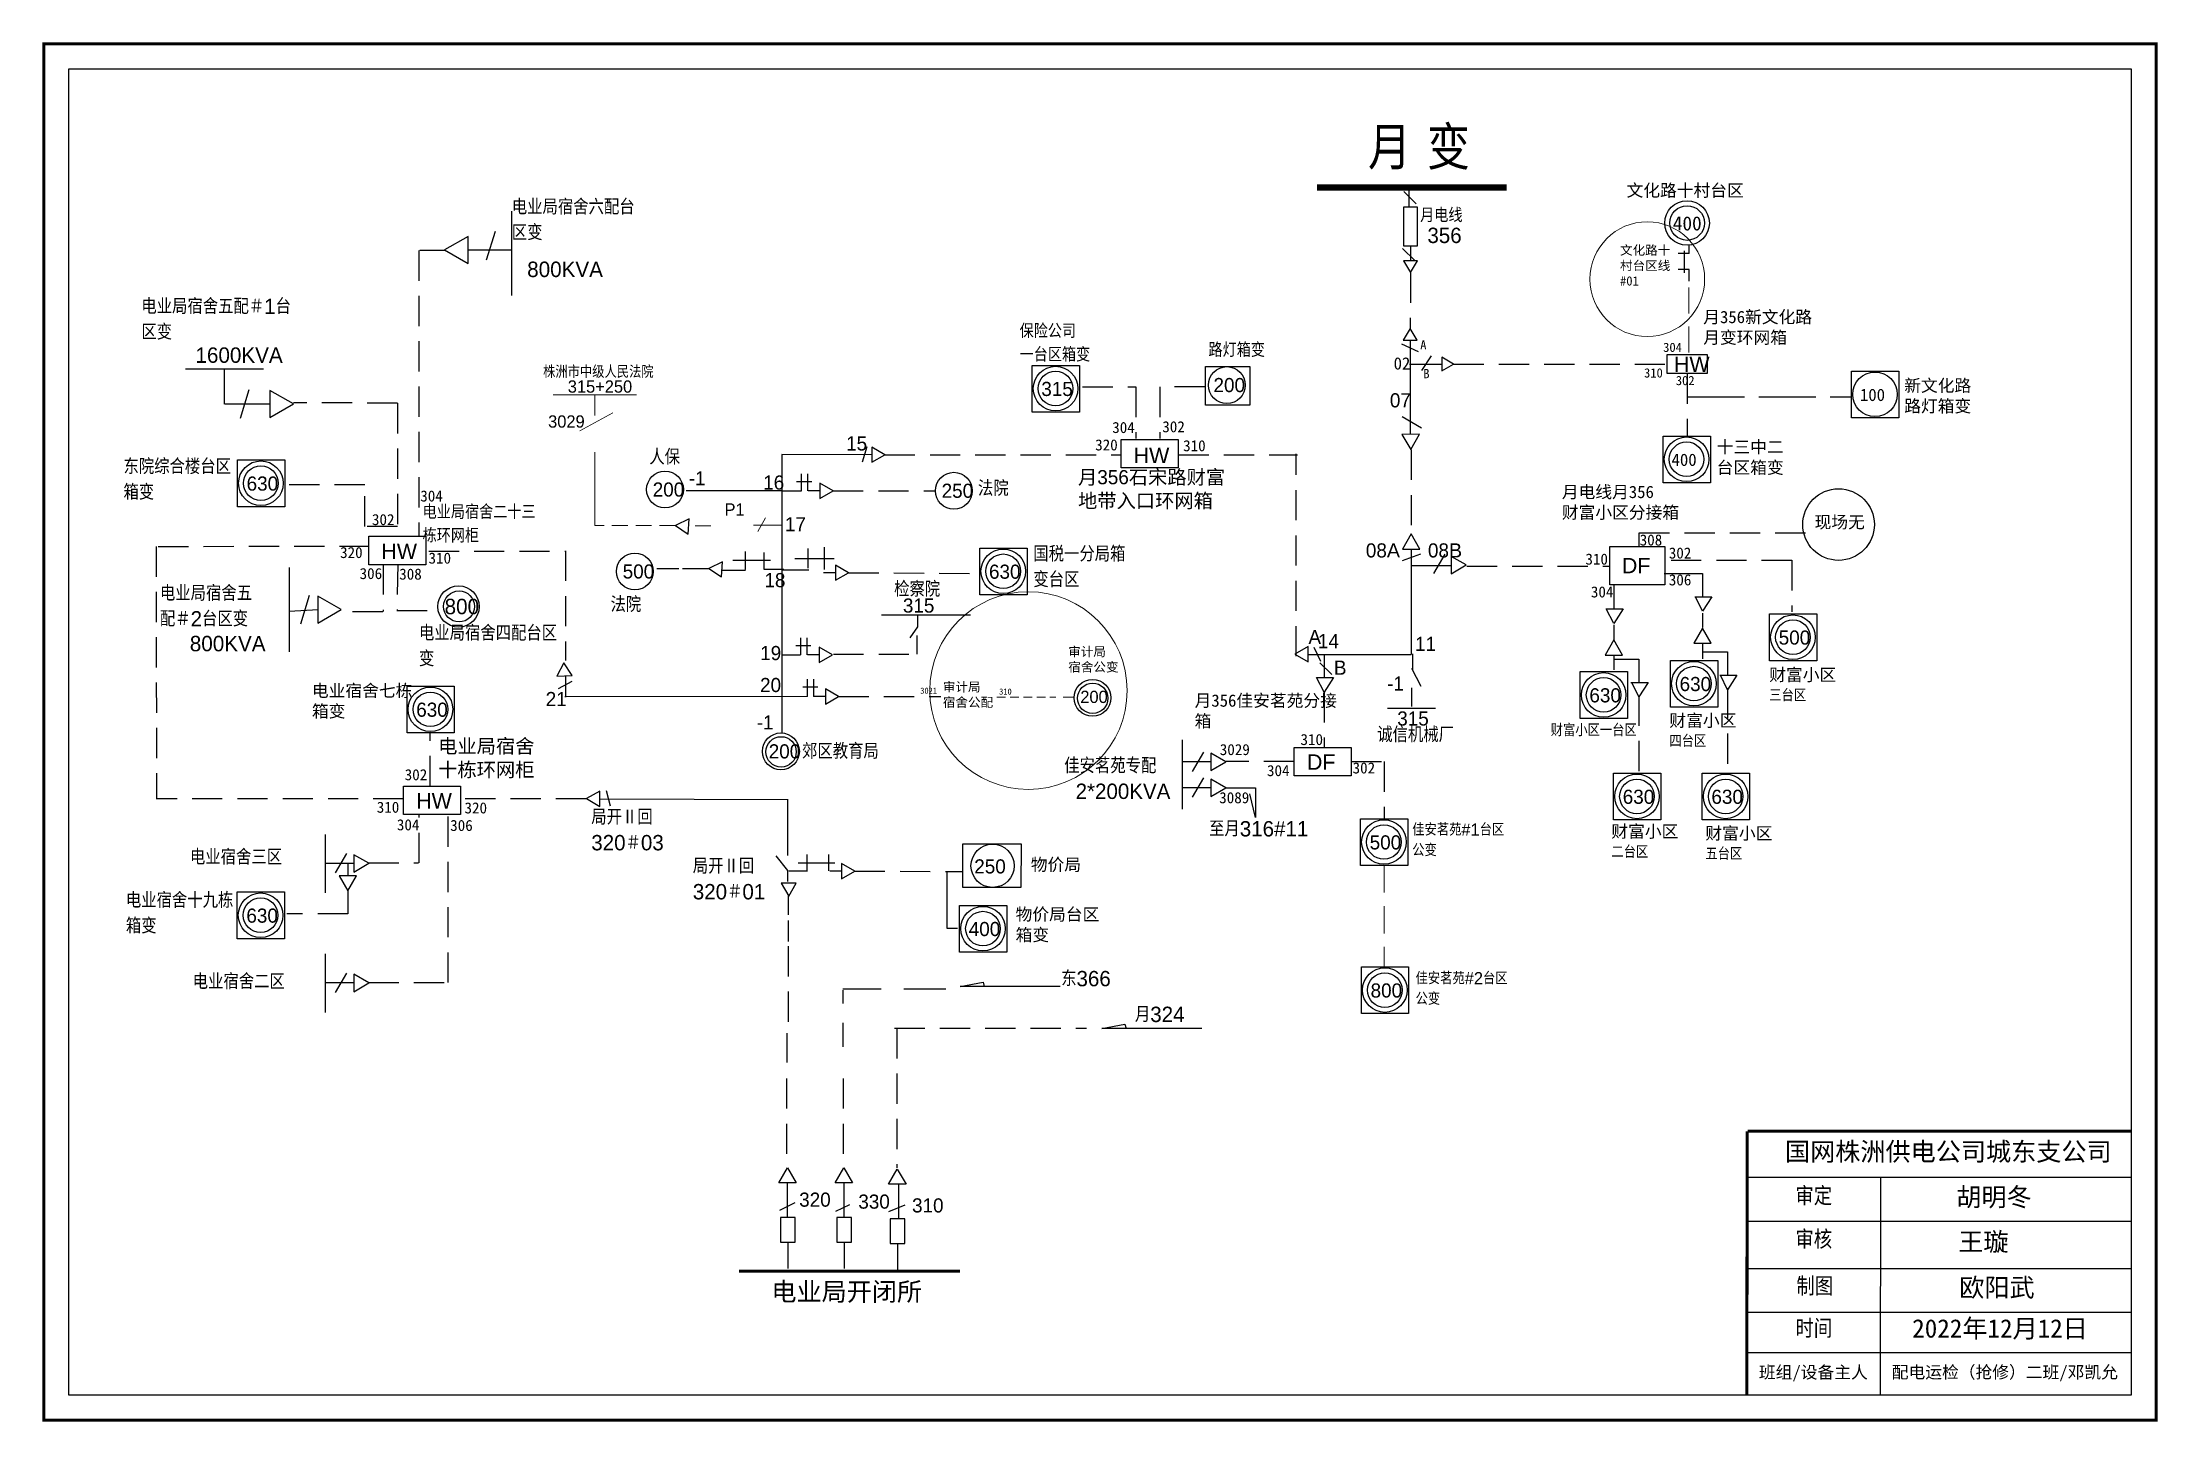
# Model space of a CAD drawing. Extents: x 0 to 344, y 0 to 224.
import ezdxf

# ---------------------------------------------------------------- set-up
doc = ezdxf.new("R2010")
doc.units = 0
doc.header["$LTSCALE"] = 0.774411
doc.linetypes.add('ACAD_ISO02W100', pattern=[15, 12, -3])
doc.linetypes.add('DASHED2', pattern=[9.525, 6.35, -3.175])
doc.layers.get('0').update_dxf_attribs({"linetype": 'CONTINUOUS'})
doc.layers.add('Layer2', color=1, linetype='CONTINUOUS')
doc.styles.add('hztxt_txtstyle_0.00_0_0', font='', dxfattribs={"bigfont": 'hztxt.shx'})
doc.styles.add('hztxt_txtstyle_2.00_0_0', font='', dxfattribs={"height": 2, "bigfont": 'hztxt.shx'})
doc.styles.add('hztxt_txtstyle_2.30_0_0', font='', dxfattribs={"height": 2.3, "bigfont": 'hztxt.shx'})
doc.styles.add('hztxt_txtstyle_200.00_0_0200', font='', dxfattribs={"height": 200, "bigfont": 'hztxt.shx'})
doc.styles.add('hztxt_txtstyle_4.54_0_0', font='', dxfattribs={"height": 4.538372, "bigfont": 'hztxt.shx'})
doc.styles.add('SimSun_txtstyle_1.50_0_0', font='simsun.ttc', dxfattribs={"height": 1.5})
doc.styles.get("Standard").update_dxf_attribs({"font": '', "height": 2.5})
doc.styles.add('仿宋_txtstyle_1.00_0_0', font='simsun.ttc', dxfattribs={"height": 1})
doc.styles.add('仿宋_txtstyle_1.50_0_0', font='simsun.ttc', dxfattribs={"height": 1.5})
doc.styles.add('仿宋_txtstyle_100.00_0_0100', font='simsun.ttc', dxfattribs={"height": 100})
doc.styles.add('字体', font='simkai_0.ttf', dxfattribs={"height": 2.5})
doc.styles.add('宋体_txtstyle_2.00_0_0', font='SIMSUN.TTC', dxfattribs={"height": 2})
doc.styles.add('宋体_txtstyle_2.30_0_0', font='SIMSUN.TTC', dxfattribs={"height": 2.3})
doc.styles.add('宋体_txtstyle_200.00_0_0200', font='SIMSUN.TTC', dxfattribs={"height": 200})
doc.styles.add('宋体_txtstyle_3.00_0_0', font='SIMSUN.TTC', dxfattribs={"height": 3})
doc.styles.get('hztxt_txtstyle_0.00_0_0').set_extended_font_data('hztxt')
doc.styles.get('hztxt_txtstyle_2.00_0_0').set_extended_font_data('hztxt')
doc.styles.get('hztxt_txtstyle_2.30_0_0').set_extended_font_data('hztxt')
doc.styles.get('hztxt_txtstyle_200.00_0_0200').set_extended_font_data('hztxt')
doc.styles.get('hztxt_txtstyle_4.54_0_0').set_extended_font_data('hztxt')
doc.styles.get('Standard').set_extended_font_data('SimSun')

msp = doc.modelspace()

# ---------------------------------------------------------------- linework, layer by layer
at = {"linetype": 'Continuous'}
for p, q in [((223.39, 197.93), (221.41, 199.91)), ((223.17, 188.7), (221.19, 190.68)), ((133.94, 158.37), (133.18, 155.89)), ((120.14, 151.21), (104.52, 151.21)), ((114.16, 138.39), (114.16, 141.33)), ((124.39, 138.62), (124.39, 141.82)), ((127.02, 138.39), (127.02, 142.05)), ((103.3, 138.52), (99.72, 138.52)), ((108.15, 138.52), (103.94, 138.52)), ((114.16, 138.26), (110.45, 138.26)), ((112.11, 139.92), (118.25, 139.92)), ((117.22, 138.39), (117.22, 141.2)), ((120.42, 138.39), (117.22, 138.39)), ((122.22, 140.22), (128.62, 140.22)), ((255.56, 135.8), (255.56, 132.02)), ((270.01, 137.72), (263.76, 137.72)), ((270.01, 137.77), (270.01, 133.99)), ((142.22, 129.09), (142.22, 130.9)), ((254.31, 132.02), (257.1, 132.02)), ((255.56, 129.65), (254.31, 132.02)), ((257.1, 132.02), (255.56, 129.65)), ((268.75, 133.99), (271.55, 133.99)), ((270.01, 131.62), (268.89, 133.99)), ((271.55, 133.99), (270.01, 131.62)), ((270.03, 131.33), (270.03, 128.95)), ((141.01, 127.27), (142.22, 129.09)), ((255.59, 129.4), (255.59, 127.03)), ((205.8, 124.59), (222.6, 124.59)), ((208.41, 124.59), (208.41, 120.82)), ((255.56, 124.49), (255.56, 122.11)), ((270.01, 126.24), (270.01, 123.87)), ((274.08, 124.96), (270.01, 124.96)), ((274.08, 124.99), (274.08, 121.22)), ((84.94, 117.66), (84.94, 121.07)), ((207.15, 120.82), (209.95, 120.82)), ((208.41, 118.44), (207.15, 120.82)), ((209.95, 120.82), (208.41, 118.44)), ((222.63, 122.36), (224.17, 119.41)), ((259.63, 123.78), (255.57, 123.78)), ((259.63, 123.81), (259.63, 120.04)), ((272.82, 121.22), (275.61, 121.22)), ((274.08, 118.84), (272.96, 121.22)), ((275.61, 121.22), (274.08, 118.84)), ((222.63, 119.17), (222.63, 116.1)), ((258.37, 120.04), (261.17, 120.04)), ((259.63, 117.67), (258.51, 120.04)), ((261.17, 120.04), (259.63, 117.67)), ((218.73, 115.85), (226.53, 115.85)), ((185.33, 99.39), (185.33, 110.7)), ((185.33, 107.15), (189.94, 107.15)), ((188.74, 108.71), (186.91, 105.56)), ((188.74, 104.5), (186.91, 101.35)), ((121.14, 100.92), (90.5, 101.06)), ((92.21, 99.88), (91.53, 102.39)), ((121.1, 91.89), (121.1, 100.86)), ((185.33, 102.94), (189.94, 102.94)), ((45.79, 85.78), (45.79, 95.31)), ((122.78, 90.69), (128.71, 90.69)), ((124.23, 89.36), (124.23, 92.02)), ((127.74, 89.36), (127.74, 92.02)), ((121.1, 87.64), (121.1, 89.47)), ((121.21, 89.37), (124.27, 89.37)), ((121.16, 82.23), (121.16, 85.5)), ((121.16, 77.88), (121.16, 81.27)), ((45.79, 66.33), (45.79, 75.86)), ((130.01, 70.16), (136.26, 70.16)), ((130.01, 69.96), (130.01, 67.78)), ((139.96, 70.16), (146.79, 70.16)), ((149.13, 70.56), (152.89, 71.28)), ((165.43, 70.56), (149.13, 70.56)), ((152.89, 71.28), (153.07, 70.56)), ((130.01, 64.66), (130.01, 60.76)), ((172.21, 63.7), (175.97, 64.41)), ((188.5, 63.7), (172.21, 63.7)), ((175.97, 64.41), (176.15, 63.7)), ((120.98, 38.58), (120.98, 32.99)), ((130.19, 38.58), (130.19, 32.99)), ((139.07, 38.36), (139.07, 32.76)), ((277.35, 39.5), (339.72, 39.5)), ((299, 39.49), (298.94, 4.03)), ((122.23, 35.36), (119.72, 34.11)), ((131.14, 35), (128.81, 33.93)), ((140.14, 34.96), (137.45, 33.89)), ((277.35, 32.39), (339.72, 32.39)), ((277.35, 24.64), (339.72, 24.64)), ((277.35, 17.54), (339.72, 17.54)), ((277.38, 11), (339.74, 11))]:
    msp.add_line(p, q, dxfattribs=at)
at = {"linetype": 'ACAD_ISO02W100'}
msp.add_line((222.25, 197.43), (222.25, 200.52), dxfattribs=at)
at = {"color": 7, "linetype": 'Continuous'}
for p, q in [((76.05, 196.73), (76.05, 182.98)), ((72.03, 188.82), (73.45, 193.47)), ((68.99, 190.45), (76.05, 190.45)), ((22.98, 171.06), (35.7, 171.06)), ((29.34, 165.33), (29.34, 171.06)), ((33.29, 167.66), (31.87, 163)), ((36.75, 165.33), (29.41, 165.33)), ((224.26, 161.44), (221.11, 163.27)), ((39.86, 138.74), (39.86, 124.99)), ((44.57, 131.85), (39.85, 131.56)), ((43.11, 134.18), (41.69, 129.52)), ((45.79, 90.63), (50.4, 90.63)), ((49.2, 92.19), (47.37, 89.04)), ((49.2, 72.74), (47.37, 69.59)), ((45.79, 71.18), (50.4, 71.18))]:
    msp.add_line(p, q, dxfattribs=at)
at = {"linetype": 'DASHED2'}
for p, q in [((60.96, 190.32), (60.96, 143.8)), ((61.12, 190.4), (65.29, 190.4)), ((57.5, 165.49), (40.59, 165.54)), ((57.5, 165.49), (57.5, 143.8)), ((52.17, 152.21), (39.46, 152.21)), ((52.17, 145.44), (52.17, 152.21)), ((57.5, 145.44), (52.17, 145.44)), ((18.2, 142.14), (18.26, 101.1)), ((18.55, 142.18), (52.84, 142.2)), ((62.61, 141.39), (84.84, 141.39)), ((84.85, 141.47), (84.85, 123.6)), ((259.72, 142.17), (259.72, 144.4)), ((259.72, 144.4), (286.85, 144.4)), ((55.17, 139.25), (55.17, 131.6)), ((57.54, 139.26), (57.45, 131.72)), ((284.57, 139.9), (263.93, 139.9)), ((284.57, 139.94), (284.56, 131.5)), ((55.11, 131.54), (48.5, 131.54)), ((57.4, 131.74), (63.99, 131.74)), ((208.41, 118.44), (208.41, 109.58)), ((259.63, 117.91), (259.63, 104.29)), ((274.08, 119.08), (274.08, 105.46)), ((62.81, 103.17), (62.81, 111.79)), ((203.53, 107.15), (192.47, 107.15)), ((212.81, 107.15), (218.16, 107.15)), ((218.16, 107.15), (218.16, 97.8)), ((58.49, 101.07), (18.21, 101.07)), ((88.22, 101.07), (67.76, 101.07)), ((192.4, 102.91), (197.25, 102.91)), ((197.25, 98.06), (196.29, 101.89)), ((197.25, 102.91), (197.25, 98.06)), ((61.05, 90.66), (61.05, 98.51)), ((65.75, 71.18), (65.75, 98.51)), ((52.82, 90.66), (60.95, 90.66)), ((49.43, 86.14), (49.43, 82.37)), ((49.43, 82.37), (39.51, 82.37)), ((121.16, 64.8), (121.16, 77.58)), ((52.82, 71.2), (65.55, 71.2)), ((138.46, 63.78), (169.69, 63.78)), ((138.83, 63.78), (138.83, 41.04)), ((120.87, 55.6), (120.87, 41.04)), ((130.09, 55.6), (130.09, 41.04))]:
    msp.add_line(p, q, dxfattribs=at)
at = {"color": 7, "linetype": 'DASHED2', "lineweight": 0, "ltscale": 0.856223}
msp.add_line((267.82, 184.28), (267.82, 173.41), dxfattribs=at)
for p, q in [((222.42, 175.72), (222.42, 160.42)), ((120.11, 157.12), (120.11, 111.82)), ((134.73, 157.09), (120.12, 157.12)), ((120.11, 151.23), (123.3, 151.23)), ((126.3, 151.23), (124.37, 151.23)), ((120.11, 138.35), (124.48, 138.34)), ((128.82, 137.9), (126.89, 137.9)), ((136.31, 131.03), (150.81, 131.03)), ((142.15, 124.64), (142.15, 127.7)), ((206.74, 125.77), (207.83, 123.49)), ((207.71, 123.22), (209.68, 121.33)), ((85.88, 120.2), (83.67, 119)), ((121.1, 89.42), (119.18, 91.83)), ((129.82, 89.31), (127.89, 89.31)), ((120.96, 58.2), (120.96, 62.95)), ((121.07, 28.95), (121.07, 24.66)), ((130.23, 28.95), (130.23, 24.66)), ((138.95, 28.73), (138.95, 24.43))]:
    msp.add_line(p, q)
at = {"color": 7, "linetype": 'Continuous', "lineweight": 0, "ltscale": 2.429254}
for p, q in [((82.84, 166.82), (96.44, 166.82)), ((92.55, 163.91), (87.21, 160.99))]:
    msp.add_line(p, q, dxfattribs=at)
at = {"color": 7, "linetype": 'DASHED2', "lineweight": 0, "ltscale": 2.429254}
msp.add_line((89.66, 145.58), (89.66, 166.83), dxfattribs=at)
at = {"color": 7, "linetype": 'DASHED2'}
for p, q in [((169.08, 168.15), (177.75, 168.15)), ((177.75, 168.15), (177.75, 159.72)), ((181.66, 168.15), (181.66, 159.72)), ((188.97, 168.13), (181.66, 168.15)), ((136.85, 157.1), (175.3, 157.1)), ((184.7, 157.1), (204.07, 157.1)), ((203.85, 124.3), (203.85, 157.26)), ((222.58, 157.9), (222.58, 144.16)), ((128.45, 151.23), (145.11, 151.23)), ((130.97, 137.9), (152.35, 137.76)), ((231.65, 138.98), (254.94, 138.98)), ((128.5, 124.64), (142.15, 124.64)), ((129.35, 117.75), (146.01, 117.75)), ((131.97, 89.31), (149.58, 89.29))]:
    msp.add_line(p, q, dxfattribs=at)
at = {"color": 7, "linetype": 'ACAD_ISO02W100'}
msp.add_line((267.59, 166.5), (294.22, 166.5), dxfattribs=at)
at = {"color": 7, "linetype": 'ByBlock', "ltscale": 2}
for p, q in [((122.5, 152.75), (124.96, 152.75)), ((123.29, 151.22), (123.29, 154)), ((124.33, 151.22), (124.33, 154)), ((122.38, 126.04), (124.84, 126.04)), ((123.17, 124.51), (123.17, 127.29)), ((124.21, 124.51), (124.21, 127.3)), ((123.5, 119.3), (125.95, 119.3)), ((124.29, 117.77), (124.29, 120.55)), ((125.32, 117.77), (125.32, 120.55))]:
    msp.add_line(p, q, dxfattribs=at)
at = {"color": 7, "linetype": 'DASHED2', "lineweight": 0, "ltscale": 0.524719}
for p, q in [((102.76, 145.58), (89.66, 145.58)), ((108.54, 145.53), (105.03, 145.53)), ((117.42, 146.84), (116, 144.27))]:
    msp.add_line(p, q, dxfattribs=at)
at = {"color": 7, "linetype": 'DASHED2', "lineweight": 0, "ltscale": 0.944494}
msp.add_line((120.11, 145.61), (114.17, 145.61), dxfattribs=at)
at = {"color": 0, "linetype": 'Continuous'}
for p, q in [((222.6, 141.68), (222.6, 124.56)), ((224.08, 140.93), (221.1, 139.81)), ((222.64, 139.07), (229.18, 139.07)), ((228.06, 140.89), (226.23, 137.74)), ((222.77, 124.68), (222.77, 122.09)), ((49.43, 90.63), (49.43, 88.57)), ((146.95, 89.16), (146.95, 80.03)), ((146.95, 80.03), (148.68, 80.03))]:
    msp.add_line(p, q, dxfattribs=at)
at = {"linetype": 'ByBlock'}
for p, q in [((120.26, 124.52), (123.16, 124.52)), ((126.19, 124.52), (124.26, 124.52)), ((84.76, 117.76), (124.26, 117.78)), ((127.2, 117.75), (125.27, 117.75))]:
    msp.add_line(p, q, dxfattribs=at)
at = {"color": 7, "linetype": 'DASHED2', "lineweight": 0, "ltscale": 0.293609}
msp.add_line((155.1, 117.65), (164.72, 117.65), dxfattribs=at)
at = {"color": 7, "linetype": 'Continuous', "lineweight": 0, "ltscale": 0.163116}
msp.add_line((165.89, 117.63), (167.7, 117.63), dxfattribs=at)
at = {"color": 7, "linetype": 'DASHED2', "lineweight": 0, "ltscale": 0.899276}
msp.add_line((218.18, 90.25), (218.18, 73.74), dxfattribs=at)
at = {"linetype": 'Continuous', "const_width": 0.5}
msp.add_lwpolyline([(-0.08, 223.95), (343.89, 223.95), (343.89, -0.01), (-0.08, -0.01)], close=True, dxfattribs=at)
at = {"linetype": 'Continuous'}
for points in [[(3.97, 219.91), (339.85, 219.91), (339.85, 4.03), (3.97, 4.03)], [(264.27, 170.29), (264.27, 173.41), (270.76, 173.41), (270.76, 170.29)], [(149.58, 93.76), (159.05, 93.76), (159.01, 86.66), (149.58, 86.66)]]:
    msp.add_lwpolyline(points, close=True, dxfattribs=at)
for points, const_width in [([(207.22, 200.57), (238.11, 200.57)], 1), ([(277.31, 47), (277.23, 4.03)], 0.5), ([(277.35, 47), (339.72, 47)], 0.5)]:
    msp.add_lwpolyline(points, dxfattribs=dict(at, const_width=const_width))
at = {"linetype": 'ACAD_ISO02W100'}
msp.add_lwpolyline([(223.57, 191.04), (221.37, 191.04), (221.37, 197.43), (223.57, 197.43)], close=True, dxfattribs=at)
for points in [[(65.19, 190.42), (69, 188.22), (69, 192.62)], [(40.55, 165.35), (36.74, 167.55), (36.74, 163.16)], [(222.53, 157.96), (223.92, 160.43), (221.08, 160.4)], [(136.89, 157.1), (134.74, 158.34), (134.74, 155.86)], [(128.45, 151.23), (126.3, 152.47), (126.3, 149.99)], [(102.76, 145.58), (104.82, 144.19), (105, 146.66)], [(108.2, 138.59), (110.26, 137.2), (110.43, 139.67)], [(130.97, 137.9), (128.82, 139.14), (128.82, 136.66)], [(48.36, 131.88), (44.56, 134.07), (44.56, 129.68)], [(270.01, 128.87), (268.59, 126.42), (271.43, 126.42)], [(128.34, 124.52), (126.19, 125.77), (126.19, 123.28)], [(203.64, 124.63), (205.79, 123.39), (205.79, 125.87)], [(255.57, 126.95), (254.15, 124.49), (256.98, 124.49)], [(84.59, 123.25), (83.46, 121.04), (85.94, 121.16)], [(129.35, 117.75), (127.2, 118.99), (127.2, 116.51)], [(192.4, 107.12), (189.96, 108.52), (189.96, 105.68)], [(192.4, 102.91), (189.96, 104.31), (189.96, 101.47)], [(88.31, 101.13), (90.47, 99.86), (90.47, 102.34)], [(214.34, 97.86), (222.01, 97.86), (222.01, 90.25), (214.34, 90.25)], [(52.85, 90.6), (50.42, 92), (50.41, 89.16)], [(131.97, 89.31), (129.82, 90.55), (129.82, 88.07)], [(49.44, 86.13), (50.84, 88.57), (47.99, 88.57)], [(121.21, 85.24), (122.45, 87.38), (119.97, 87.38)], [(52.85, 71.15), (50.42, 72.55), (50.41, 69.71)], [(214.49, 73.75), (222.17, 73.75), (222.17, 66.14), (214.49, 66.14)], [(121.02, 41.06), (122.44, 38.6), (119.6, 38.6)], [(130.19, 41.06), (131.6, 38.6), (128.77, 38.6)], [(138.9, 40.83), (140.32, 38.38), (137.49, 38.38)], [(119.87, 28.95), (122.27, 28.95), (122.27, 32.95), (119.87, 32.95)], [(129.03, 28.95), (131.43, 28.95), (131.43, 32.95), (129.03, 32.95)], [(137.75, 28.73), (140.15, 28.73), (140.15, 32.73), (137.75, 32.73)]]:
    msp.add_lwpolyline(points, close=True)
at = {"color": 7}
for points in [[(222.47, 191.04), (222.47, 188.67)], [(267.84, 189.82), (266.07, 189.82)], [(267.05, 190.26), (267.05, 186.69)], [(267.84, 189.83), (267.84, 191.25)], [(267.83, 187.21), (266.05, 187.21)], [(267.83, 185.35), (267.83, 187.21)], [(220.98, 175.15), (223.72, 173.91)]]:
    msp.add_lwpolyline(points, dxfattribs=at)
at = {"color": 7, "linetype": 'Continuous'}
for points in [[(222.47, 186.73), (223.59, 188.67), (221.35, 188.67)], [(222.42, 177.66), (221.3, 175.72), (223.54, 175.72)], [(229.49, 171.85), (227.55, 172.97), (227.55, 170.73)]]:
    msp.add_lwpolyline(points, close=True, dxfattribs=at)
at = {"color": 7, "linetype": 'DASHED2'}
for points in [[(222.47, 186.73), (222.42, 177.66)], [(229.49, 171.85), (264.27, 171.85)], [(267.51, 170.29), (267.51, 160.09)]]:
    msp.add_lwpolyline(points, dxfattribs=at)
at = {"color": 7, "linetype": 'Continuous'}
for points in [[(224.34, 170.79), (225.9, 173.17)], [(222.28, 171.85), (227.55, 171.85)]]:
    msp.add_lwpolyline(points, dxfattribs=at)
at = {"color": 0}
for points in [[(160.87, 171.64), (168.55, 171.64), (168.55, 164.03), (160.87, 164.03)], [(294.31, 170.71), (301.99, 170.71), (301.99, 163.09), (294.31, 163.09)], [(263.63, 160.13), (271.31, 160.13), (271.31, 152.52), (263.63, 152.52)], [(31.46, 156.24), (39.14, 156.24), (39.14, 148.63), (31.46, 148.63)], [(152.35, 141.9), (160.02, 141.9), (160.02, 134.29), (152.35, 134.29)], [(222.56, 144.2), (221.17, 141.73), (224.01, 141.75)], [(231.54, 139.15), (229.07, 140.55), (229.1, 137.71)], [(280.95, 131.19), (288.63, 131.19), (288.63, 123.57), (280.95, 123.57)], [(250.12, 121.79), (257.8, 121.79), (257.8, 114.18), (250.12, 114.18)], [(264.81, 123.62), (272.49, 123.62), (272.49, 116.01), (264.81, 116.01)], [(59.08, 119.44), (66.75, 119.44), (66.75, 111.83), (59.08, 111.83)], [(255.55, 105.27), (263.23, 105.27), (263.23, 97.66), (255.55, 97.66)], [(269.99, 105.27), (277.67, 105.27), (277.67, 97.66), (269.99, 97.66)], [(31.42, 85.94), (39.1, 85.94), (39.1, 78.32), (31.42, 78.32)], [(149.05, 83.76), (156.73, 83.76), (156.73, 76.14), (149.05, 76.14)]]:
    msp.add_lwpolyline(points, close=True, dxfattribs=at)
at = {"color": 7, "linetype": 'ByBlock', "ltscale": 2}
msp.add_lwpolyline([(189.09, 171.46), (196.32, 171.46), (196.32, 165.18), (189.09, 165.18)], close=True, dxfattribs=at)
at = {"color": 0, "linetype": 'ByBlock', "ltscale": 2}
for points in [[(184.62, 154.95), (175.35, 154.95), (175.35, 159.59), (184.62, 159.59)], [(62.11, 139.2), (52.84, 139.2), (52.84, 143.84), (62.11, 143.84)], [(67.76, 98.52), (58.49, 98.52), (58.49, 103.15), (67.76, 103.15)]]:
    msp.add_lwpolyline(points, close=True, dxfattribs=at)
at = {"color": 7, "ltscale": 2}
msp.add_lwpolyline([(254.94, 142.18), (263.87, 142.18), (263.87, 135.9), (254.94, 135.9)], close=True, dxfattribs=at)
at = {"linetype": 'ByBlock', "ltscale": 2}
msp.add_lwpolyline([(212.81, 104.83), (203.53, 104.83), (203.53, 109.47), (212.81, 109.47)], close=True, dxfattribs=at)
at = {"const_width": 0.5}
msp.add_lwpolyline([(113.12, 24.22), (149.09, 24.22)], dxfattribs=at)
at = {"color": 0}
for centre, radius in [((267.51, 194.8), 3.63), ((267.51, 194.8), 2.82), ((164.67, 167.86), 3.63), ((164.67, 167.86), 2.82), ((298.11, 166.92), 3.63), ((267.43, 156.35), 3.63), ((267.43, 156.35), 2.82), ((35.26, 152.46), 3.63), ((35.26, 152.46), 2.82), ((156.15, 138.12), 3.63), ((156.15, 138.12), 2.82), ((284.75, 127.4), 3.63), ((284.75, 127.4), 2.82), ((253.92, 118), 3.63), ((253.92, 118), 2.82), ((268.61, 119.84), 3.63), ((268.61, 119.84), 2.82), ((62.88, 115.66), 3.63), ((62.88, 115.66), 2.82), ((259.35, 101.49), 3.63), ((259.35, 101.49), 2.82), ((273.79, 101.49), 3.63), ((273.79, 101.49), 2.82), ((35.22, 82.15), 3.63), ((35.22, 82.15), 2.82), ((152.85, 79.97), 3.63), ((152.85, 79.97), 2.82)]:
    msp.add_circle(centre, radius, dxfattribs=at)
at = {"color": 20, "linetype": 'Continuous', "lineweight": 0, "ltscale": 1.057406, "true_color": 0xef4810}
msp.add_circle((261.03, 185.66), 9.34, dxfattribs=at)
at = {"color": 7, "linetype": 'ByBlock'}
msp.add_circle((192.57, 168.43), 3, dxfattribs=at)
for centre, radius in [((101.07, 151.43), 3), ((148.11, 151.23), 3), ((96.17, 138.1), 3), ((170.69, 117.54), 3), ((119.95, 108.82), 3), ((218.14, 94.07), 3.63), ((218.14, 94.07), 2.82), ((154.42, 90.2), 3.52), ((218.29, 69.97), 3.63), ((218.29, 69.97), 2.82)]:
    msp.add_circle(centre, radius)
at = {"color": 1}
msp.add_circle((292.18, 145.73), 5.83, dxfattribs=at)
at = {"color": 7, "linetype": 'Continuous'}
for centre, radius in [((67.45, 132.39), 3.36), ((67.53, 132.41), 2.52)]:
    msp.add_circle(centre, radius, dxfattribs=at)
at = {"color": 12, "linetype": 'Continuous', "lineweight": 0, "ltscale": 1.079058, "true_color": 0xc00000}
msp.add_circle((160.25, 118.71), 16.08, dxfattribs=at)
at = {"linetype": 'Continuous'}
for centre in [(170.72, 117.46), (119.98, 108.74)]:
    msp.add_circle(centre, 2.47, dxfattribs=at)

# ---------------------------------------------------------------- texts
at = {"linetype": 'Continuous', "attachment_point": 1}
for s, insert, char_height, width, style in [('月 变', (215.54, 210.49), 7, 27.4955, 'hztxt_txtstyle_0.00_0_0'), ('月电线', (224.04, 197.23), 2.3, 9.7122, 'hztxt_txtstyle_0.00_0_0'), ('356', (225.22, 194.04), 2.5, 5.6554, 'hztxt_txtstyle_0.00_0_0'), ('保险公司^M^J一台区箱变', (158.81, 178.38), 2.3, 23.8323, 'hztxt_txtstyle_2.30_0_0'), ('路灯箱变', (189.57, 175.3), 2.3, 23.8323, 'hztxt_txtstyle_0.00_0_0'), ('{\\fSimSun|b0|i0|c134|p2;月}356{\\fSimSun|b0|i0|c134|p2;石宋路财富地带入口环网箱}', (168.33, 154.59), 2.3, 26.6381, 'hztxt_txtstyle_0.00_0_0'), ('月电线月356^M^J财富小区分接箱', (247.11, 152.04), 2, 23.8323, '宋体_txtstyle_2.00_0_0'), ('电业局宿舍二十三栋环网柜', (61.6, 148.93), 2.3, 19.0901, 'hztxt_txtstyle_0.00_0_0'), ('月356佳安茗苑分接箱', (187.31, 118.09), 2, 23.8323, '宋体_txtstyle_2.00_0_0'), ('电业局宿舍十栋环网柜', (64.13, 110.82), 2.3, 16.6051, '宋体_txtstyle_2.30_0_0'), ('佳安茗苑#1台区公变', (222.76, 97.09), 2, 15.1647, 'hztxt_txtstyle_0.00_0_0'), ('东366', (165.58, 73.09), 2.5, 14.6805, 'hztxt_txtstyle_0.00_0_0'), ('佳安茗苑#2台区公变', (223.3, 72.9), 2, 15.1647, 'hztxt_txtstyle_0.00_0_0'), ('月324', (177.59, 67.27), 2.5, 14.6805, 'hztxt_txtstyle_0.00_0_0'), ('国网株洲供电公司城东支公司', (283.45, 45.19), 3, 82.0179, '宋体_txtstyle_3.00_0_0'), ('审定', (285.14, 37.94), 3, 23.4615, 'hztxt_txtstyle_0.00_0_0'), ('胡明冬', (311.35, 37.8), 3, 23.4615, '宋体_txtstyle_3.00_0_0'), ('审核', (285.14, 30.87), 3, 23.4615, 'hztxt_txtstyle_0.00_0_0'), ('王璇', (311.67, 30.52), 3, 33.0539, '宋体_txtstyle_3.00_0_0'), ('制图', (285.31, 23.25), 3, 23.4615, 'hztxt_txtstyle_0.00_0_0'), ('欧阳武', (311.83, 23.08), 3, 72.9333, '宋体_txtstyle_3.00_0_0'), ('时间', (285.14, 16.37), 3, 23.4615, 'hztxt_txtstyle_0.00_0_0'), ('2022年12月12日', (304.17, 16.41), 3, 33.386, '宋体_txtstyle_3.00_0_0')]:
    msp.add_mtext(s, dxfattribs=dict(at, insert=insert, char_height=char_height, width=width, style=style))
at = {"attachment_point": 1}
for s, insert, char_height, width, style in [('电业局宿舍六配台区变', (76.13, 198.68), 2.5, 22.0028, 'hztxt_txtstyle_0.00_0_0'), ('{\\f\uffbfﾬￌﾣﾤ_GB2312|b0|i0|c134|p49;800KVA}', (78.63, 188.52), 2.5137, 5.2871, 'hztxt_txtstyle_0.00_0_0'), ('电业局宿舍五配＃1台区变', (15.8, 182.49), 2.5, 25.4348, 'hztxt_txtstyle_0.00_0_0'), ('{\\fSimSun|b0|i0|c134|p2;A}', (224.05, 175.72), 1.5, 17.8922, 'hztxt_txtstyle_0.00_0_0'), ('{\\f\uffbfﾬￌﾣﾤ_GB2312|b0|i0|c134|p49;1600KVA}', (24.61, 174.56), 2.5137, 5.2871, 'hztxt_txtstyle_0.00_0_0'), ('{\\fSimSun|b0|i0|c134|p2;02}', (219.72, 172.95), 2, 17.8922, 'hztxt_txtstyle_0.00_0_0'), ('{\\fSimSun|b0|i0|c134|p2;B}', (224.55, 171.04), 1.5, 17.8922, 'hztxt_txtstyle_0.00_0_0'), ('07', (219.11, 167.1), 2.3, 17.8922, 'hztxt_txtstyle_0.00_0_0'), ('{\\fSimSun|b0|i0|c134|p2;100}', (295.66, 167.84), 2, 17.8922, 'hztxt_txtstyle_0.00_0_0'), ('15', (130.56, 160.08), 2.3, 4.8377, 'hztxt_txtstyle_0.00_0_0'), ('东院综合楼台区箱变', (12.89, 156.43), 2.5, 17.9333, 'hztxt_txtstyle_0.00_0_0'), ('人保', (98.52, 157.98), 2.5, 16.4292, 'hztxt_txtstyle_0.00_0_0'), ('{\\fSimSun|b0|i0|c134|p2;400}', (264.98, 157.27), 2, 17.8922, 'hztxt_txtstyle_0.00_0_0'), ('200', (99.07, 152.58), 2.3, 4.8377, 'hztxt_txtstyle_0.00_0_0'), ('-1', (104.94, 154.41), 2.3, 4.8377, 'hztxt_txtstyle_0.00_0_0'), ('16', (117.06, 153.72), 2.3, 4.8377, 'hztxt_txtstyle_0.00_0_0'), ('250', (146.12, 152.38), 2.3, 4.8377, 'hztxt_txtstyle_0.00_0_0'), ('法院', (152.03, 152.88), 2.5, 16.4292, 'hztxt_txtstyle_0.00_0_0'), ('17', (120.6, 146.93), 2.3, 4.8377, 'hztxt_txtstyle_2.30_0_0'), ('国税一分局箱变台区', (161.05, 142.2), 2.5, 16.4292, 'hztxt_txtstyle_0.00_0_0'), ('500', (94.18, 139.25), 2.3, 4.8377, 'hztxt_txtstyle_0.00_0_0'), ('18', (117.26, 137.84), 2.3, 4.8377, 'hztxt_txtstyle_0.00_0_0'), ('电业局宿舍五\\P配＃2台区变', (18.82, 135.81), 2.5, 25.4489, 'hztxt_txtstyle_0.00_0_0'), ('检察院', (138.38, 136.47), 2.5, 16.4292, 'hztxt_txtstyle_0.00_0_0'), ('800', (65.18, 133.65), 2.514, 5.2871, 'hztxt_txtstyle_0.00_0_0'), ('法院', (92.2, 133.98), 2.5, 16.4292, 'hztxt_txtstyle_0.00_0_0'), ('315', (139.81, 133.7), 2.3, 4.8377, 'hztxt_txtstyle_0.00_0_0'), ('{\\f\uffbfﾬￌﾣﾤ_GB2312|b0|i0|c134|p49;800KVA}', (23.69, 127.62), 2.5137, 5.2871, 'hztxt_txtstyle_0.00_0_0'), ('电业局宿舍四配台区变', (61, 129.32), 2.5, 22.5163, 'hztxt_txtstyle_0.00_0_0'), ('A', (205.85, 128.58), 2.3, 5.7626, 'hztxt_txtstyle_4.54_0_0'), ('14', (207.39, 127.91), 2.3, 4.8377, 'hztxt_txtstyle_0.00_0_0'), ('19', (116.57, 125.97), 2.3, 4.8377, 'hztxt_txtstyle_0.00_0_0'), ('20', (116.55, 120.77), 2.3, 6.7149, 'hztxt_txtstyle_0.00_0_0'), ('B', (210, 123.59), 2.3, 4.8377, 'hztxt_txtstyle_0.00_0_0'), ('-1', (218.66, 121.02), 2.3, 4.8377, 'hztxt_txtstyle_0.00_0_0'), ('{\\fSimSun|b0|i0|c134|p2;电业宿舍七栋箱变}', (43.57, 119.7), 2, 16.6316, 'hztxt_txtstyle_2.00_0_0'), ('21', (81.64, 118.48), 2.3, 18.0596, 'hztxt_txtstyle_0.00_0_0'), ('200', (168.7, 118.69), 2, 4.8377, 'hztxt_txtstyle_2.00_0_0'), ('-1', (116.01, 114.68), 2.3, 6.7149, 'hztxt_txtstyle_0.00_0_0'), ('315', (220.31, 115.32), 2.3, 4.8377, 'hztxt_txtstyle_0.00_0_0'), ('郊区教育局', (123.39, 110.1), 2.5, 25.0302, 'hztxt_txtstyle_0.00_0_0'), ('{\\fSimSun|b0|i0|c134|p32;310}', (204.55, 111.65), 1.8, 4.8377, 'hztxt_txtstyle_0.00_0_0'), ('诚信机械厂', (217.05, 112.8), 2.5, 20.2122, 'hztxt_txtstyle_0.00_0_0'), ('200', (117.96, 109.97), 2.3, 4.8377, 'hztxt_txtstyle_0.00_0_0'), ('{\\C7;佳安茗苑专配\\P  2*200KVA}', (166.08, 107.74), 2.5, 25.2726, 'hztxt_txtstyle_0.00_0_0'), ('{\\fSimSun|b0|i0|c134|p32;3029}', (191.41, 110.01), 1.8, 4.8377, 'hztxt_txtstyle_0.00_0_0'), ('{\\fArial|b0|i0|c0|p32;DF}', (205.6, 108.33), 2.5, 4.8377, 'hztxt_txtstyle_0.00_0_0'), ('{\\fSimSun|b0|i0|c134|p32;302}', (213.04, 107.02), 1.8, 4.8377, 'hztxt_txtstyle_0.00_0_0'), ('{\\fSimSun|b0|i0|c134|p32;304}', (199.1, 106.59), 1.8, 4.8377, 'hztxt_txtstyle_0.00_0_0'), ('{\\fSimSun|b0|i0|c134|p32;3089}', (191.32, 102.18), 1.8, 4.8377, 'hztxt_txtstyle_0.00_0_0'), ('局开Ⅱ回320＃03', (89.07, 99.38), 2.5, 15.4849, 'hztxt_txtstyle_0.00_0_0'), ('至月316#11', (189.67, 97.47), 2.5, 18.7504, 'hztxt_txtstyle_0.00_0_0'), ('电业宿舍三区', (23.71, 92.87), 2.5, 27.1022, 'hztxt_txtstyle_0.00_0_0'), ('500', (215.82, 95.16), 2.3, 4.8377, 'hztxt_txtstyle_0.00_0_0'), ('局开Ⅱ回\\P320＃01', (105.6, 91.4), 2.5, 20.2924, 'hztxt_txtstyle_0.00_0_0'), ('250', (151.43, 91.25), 2.3, 4.8377, 'hztxt_txtstyle_0.00_0_0'), ('物价局', (160.64, 91.39), 2, 16.4292, '宋体_txtstyle_2.00_0_0'), ('电业宿舍十九栋箱变', (13.28, 85.85), 2.5, 17.6352, 'hztxt_txtstyle_0.00_0_0'), ('{\\fSimSun|b0|i0|c134|p2;物价局台区箱变}', (158.16, 83.3), 2, 14.6614, '宋体_txtstyle_2.00_0_0'), ('电业宿舍二区', (24.16, 72.62), 2.5, 25.2726, 'hztxt_txtstyle_0.00_0_0'), ('800', (215.97, 71.06), 2.3, 4.8377, 'hztxt_txtstyle_0.00_0_0'), ('320', (122.92, 37.02), 2.3, 4.8377, 'hztxt_txtstyle_0.00_0_0'), ('330', (132.55, 36.7), 2.3, 4.8377, 'hztxt_txtstyle_0.00_0_0'), ('310', (141.3, 36.08), 2.3, 4.8377, 'hztxt_txtstyle_0.00_0_0'), ('{\\fSimSun|b0|i0|c134|p2;电业局开闭所}', (118.39, 22.4), 3, 27.6225, 'hztxt_txtstyle_0.00_0_0')]:
    msp.add_mtext(s, dxfattribs=dict(at, insert=insert, char_height=char_height, width=width, style=style))
at = {"color": 0, "attachment_point": 1, "style": 'hztxt_txtstyle_0.00_0_0'}
for s, insert, char_height, width in [('{\\fSimSun|b0|i0|c134|p2;400}', (265.19, 195.89), 2.3, 4.8377), ('315', (162.35, 168.95), 2.3, 4.8377), ('{\\fSimSun|b0|i0|c134|p32;304}', (173.9, 162.43), 1.8, 4.8377), ('{\\fSimSun|b0|i0|c134|p32;302}', (182.05, 162.55), 1.8, 4.8377), ('{\\fSimSun|b0|i0|c134|p32;320}', (171.12, 159.59), 1.8, 4.8377), ('{\\fSimSun|b0|i0|c134|p32;310}', (185.44, 159.46), 1.8, 4.8377), ('{\\fArial|b0|i0|c0|p32;HW}', (177.38, 158.23), 2.5, 4.8377), ('630', (32.94, 153.55), 2.3, 4.8377), ('{\\fSimSun|b0|i0|c134|p32;304}', (61.22, 151.28), 1.8, 4.8377), ('{\\fSimSun|b0|i0|c134|p32;302}', (53.35, 147.44), 1.8, 4.8377), ('{\\fSimSun|b0|i0|c134|p32;320}', (48.16, 142.08), 1.8, 4.8377), ('{\\fArial|b0|i0|c0|p32;HW}', (54.88, 142.64), 2.5, 4.8377), ('08{\\fArial|b0|i0|c0|p32;A}', (215.2, 142.67), 2.3, 12.5453), ('08{\\fArial|b0|i0|c0|p32;B}', (225.31, 142.67), 2.3, 12.5453), ('{\\fSimSun|b0|i0|c134|p32;308}', (259.79, 144.12), 1.8, 4.8377), ('{\\fSimSun|b0|i0|c134|p32;302}', (264.53, 142), 1.8, 4.8377), ('{\\fSimSun|b0|i0|c134|p32;306}', (51.34, 138.66), 1.8, 4.8377), ('{\\fSimSun|b0|i0|c134|p32;308}', (57.79, 138.57), 1.8, 4.8377), ('{\\fSimSun|b0|i0|c134|p32;310}', (62.56, 141.17), 1.8, 4.8377), ('{\\fSimSun|b0|i0|c134|p32;310}', (250.95, 141.01), 1.8, 4.8377), ('{\\fArial|b0|i0|c0|p32;DF^I}', (256.89, 140.3), 2.5, 4.8377), ('{\\fSimSun|b0|i0|c134|p32;304}', (251.84, 135.67), 1.8, 4.8377), ('{\\fSimSun|b0|i0|c134|p32;306}', (264.53, 137.63), 1.8, 4.8377), ('11', (223.21, 127.46), 2.3, 17.8922), ('500', (282.43, 128.49), 2.3, 4.8377), ('630', (266.29, 120.93), 2.3, 4.8377), ('630', (251.6, 119.09), 2.3, 4.8377), ('630', (60.56, 116.75), 2.3, 4.8377), ('{\\fSimSun|b0|i0|c134|p32;302}', (58.68, 105.92), 1.8, 4.8377), ('{\\fSimSun|b0|i0|c134|p32;310}', (54.13, 100.63), 1.8, 4.8377), ('{\\fArial|b0|i0|c0|p32;HW}', (60.55, 102.02), 2.5, 4.8377), ('{\\fSimSun|b0|i0|c134|p32;320}', (68.42, 100.52), 1.8, 4.8377), ('630', (257.03, 102.58), 2.3, 4.8377), ('630', (271.47, 102.58), 2.3, 4.8377), ('{\\fSimSun|b0|i0|c134|p32;304}', (57.41, 97.77), 1.8, 4.8377), ('{\\fSimSun|b0|i0|c134|p32;306}', (66.09, 97.67), 1.8, 4.8377), ('400', (150.53, 81.06), 2.3, 4.8377)]:
    msp.add_mtext(s, dxfattribs=dict(at, insert=insert, char_height=char_height, width=width))
at = {"color": 1, "linetype": 'Continuous', "true_color": 0xff0000, "insert": (256.59, 191.13), "char_height": 1.5, "width": 9.1297, "attachment_point": 1, "style": 'SimSun_txtstyle_1.50_0_0'}
msp.add_mtext('文化路十村台区线#01', dxfattribs=at)
at = {"color": 7, "linetype": 'Continuous', "char_height": 1.5, "width": 3.5663, "attachment_point": 1}
for s, insert in [('304', (263.61, 175.32)), ('310', (260.5, 171.16)), ('302', (265.67, 169.92))]:
    msp.add_mtext(s, dxfattribs=dict(at, insert=insert))
at = {"color": 0, "insert": (265.36, 173.07), "char_height": 2.3, "width": 4.8377, "attachment_point": 1}
msp.add_mtext('{\\fArial|b0|i0|c0|p32;\\H1.087x;HW}', dxfattribs=at)
at = {"color": 7, "linetype": 'Continuous', "lineweight": 0, "ltscale": 0.74977, "char_height": 2, "attachment_point": 1, "style": 'hztxt_txtstyle_200.00_0_0200'}
for s, insert in [('株洲市中级人民法院', (81.22, 171.59)), ('315+250', (85.24, 169.19)), ('3029', (82.04, 163.5)), ('P1', (110.76, 149.18))]:
    msp.add_mtext(s, dxfattribs=dict(at, insert=insert))
at = {"color": 7, "linetype": 'ByBlock', "insert": (190.39, 169.58), "char_height": 2.3, "width": 4.8377, "attachment_point": 1, "style": 'hztxt_txtstyle_0.00_0_0'}
msp.add_mtext('200', dxfattribs=at)
at = {"color": 7, "char_height": 2.3, "width": 4.8377, "attachment_point": 1, "style": 'hztxt_txtstyle_2.30_0_0'}
for insert in [(153.83, 139.21), (32.9, 83.24)]:
    msp.add_mtext('630', dxfattribs=dict(at, insert=insert))
at = {"color": 7, "linetype": 'Continuous', "lineweight": 0, "ltscale": 1.198357, "char_height": 1.5, "attachment_point": 1, "style": '仿宋_txtstyle_1.50_0_0'}
for s, insert in [('审计局^M^J宿舍公变', (166.74, 125.8)), ('审计局^M^J宿舍公配', (146.32, 120.06))]:
    msp.add_mtext(s, dxfattribs=dict(at, insert=insert))
at = {"color": 7, "linetype": 'Continuous', "char_height": 2, "attachment_point": 1}
for s, insert, width, style in [('{\\f\uffbfﾬￌﾣﾤ_GB2312|b0|i0|c134|p50;\\C256;财富小区\\H1.13x;\\P}三台区', (280.89, 122.29), 10.7628, 'hztxt_txtstyle_0.00_0_0'), ('{\\f\uffbfﾬￌﾣﾤ_GB2312|b0|i0|c134|p50;\\C256;财富小区\\H1.13x;\\P}四台区', (264.63, 114.84), 10.7628, 'hztxt_txtstyle_0.00_0_0'), ('财富小区一台区', (245.31, 113.28), 13.3123, 'hztxt_txtstyle_2.00_0_0'), ('{\\f\uffbfﾬￌﾣﾤ_GB2312|b0|i0|c134|p50;\\C256;财富小区\\H1.13x;\\P}二台区', (255.18, 96.8), 10.9893, 'hztxt_txtstyle_0.00_0_0'), ('{\\f\uffbfﾬￌﾣﾤ_GB2312|b0|i0|c134|p50;\\C256;财富小区\\H1.13x;\\P}五台区', (270.49, 96.49), 10.9893, 'hztxt_txtstyle_0.00_0_0')]:
    msp.add_mtext(s, dxfattribs=dict(at, insert=insert, width=width, style=style))
at = {"color": 7, "linetype": 'Continuous', "lineweight": 0, "ltscale": 0.171318, "insert": (142.64, 119.2), "char_height": 1, "attachment_point": 1, "style": '仿宋_txtstyle_1.00_0_0'}
msp.add_mtext('3021', dxfattribs=at)
at = {"color": 7, "linetype": 'Continuous', "lineweight": 0, "ltscale": 0.475884, "insert": (155.49, 119.06), "char_height": 1, "attachment_point": 1, "style": '仿宋_txtstyle_100.00_0_0100'}
msp.add_mtext('310', dxfattribs=at)
at = {"color": 7, "linetype": 'Continuous', "lineweight": 0, "ltscale": 0.95214, "char_height": 2, "attachment_point": 1}
for s, insert, style in [('班组/设备主人', (279.2, 8.78), '宋体_txtstyle_2.00_0_0'), ('配电运检（抢修）二班/邓凯允', (300.84, 8.8), '宋体_txtstyle_200.00_0_0200')]:
    msp.add_mtext(s, dxfattribs=dict(at, insert=insert, style=style))
at = {"layer": 'Layer2', "color": 7, "linetype": 'Continuous', "char_height": 2, "attachment_point": 1}
for s, insert, width, style in [('{\\fSimSun|b0|i0|c134|p2;文化路十村台区}', (257.65, 201.11), 21.3385, '字体'), ('月356新文化路^M^J月变环网箱', (270.14, 180.51), 21.3385, '宋体_txtstyle_2.00_0_0'), ('{\\fSimSun|b0|i0|c134|p2;新文化路路灯箱变}', (302.87, 169.35), 13.3845, '字体'), ('{\\fSimSun|b0|i0|c134|p2;十三中二台区箱变}', (272.33, 159.35), 13.3845, '字体'), ('{\\fSimSun|b0|i0|c134|p2;\\C1;现场无}', (288.27, 147.13), 13.3845, '字体')]:
    msp.add_mtext(s, dxfattribs=dict(at, insert=insert, width=width, style=style))

doc.saveas('drawing.dxf')
